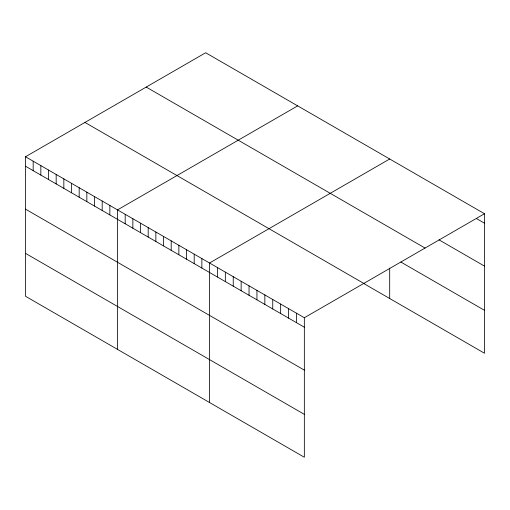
<?xml version="1.0" encoding="UTF-8"?>
<svg xmlns="http://www.w3.org/2000/svg" width="510" height="510" viewBox="0 0 510 510"><rect width="100%" height="100%" fill="white"/><g stroke="black" fill="none" stroke-linecap="round" stroke-linejoin="round"><path stroke-width="0.76" d="M25.5 156.755L304.342 317.743L304.342 457.253L25.5 296.265L25.5 156.755L205.657 52.747L484.5 213.735L484.5 353.245L363.49 283.381M297.674 105.87L117.517 209.884L117.517 349.395M389.691 158.999L209.54 263.007L209.54 402.517M304.342 317.743L484.5 213.735M476.601 218.637L484.5 223.201M439.072 239.885L484.5 266.112M146.204 87.07L425.047 248.058M400.885 262.057L484.5 310.329M84.953 122.432L363.796 283.42M25.5 166.222L304.342 327.21M25.5 209.138L304.342 370.126M25.5 253.349L304.342 414.343M389.691 268.075L389.691 298.509M296.444 313.185L296.444 322.651M288.545 308.62L288.545 318.087M280.647 304.062L280.647 313.529M272.742 299.498L272.742 308.964M264.843 294.939L264.843 304.406M256.944 290.375L256.944 299.842M249.039 285.817L249.039 295.284M241.141 281.252L241.141 290.719M233.242 276.694L233.242 286.161M225.337 272.13L225.337 281.596M217.438 267.572L217.438 277.038M201.871 258.583L201.871 268.05M194.202 254.152L194.202 263.619M186.532 249.728L186.532 259.195M178.863 245.297L178.863 254.764M171.194 240.873L171.194 250.34M163.531 236.449L163.531 245.909M155.862 232.018L155.862 241.485M148.193 227.594L148.193 237.054M140.524 223.163L140.524 232.63M132.855 218.739L132.855 228.199M125.186 214.308L125.186 223.775M109.848 205.453L109.848 214.92M102.185 201.029L102.185 210.496M94.516 196.599L94.516 206.065M86.847 192.174L86.847 201.641M79.177 187.744L79.177 197.211M71.508 183.319L71.508 192.786M63.839 178.889L63.839 188.356M56.17 174.465L56.17 183.931M48.507 170.04L48.507 179.501M40.838 165.61L40.838 175.077M33.169 161.185L33.169 170.646"/></g></svg>
